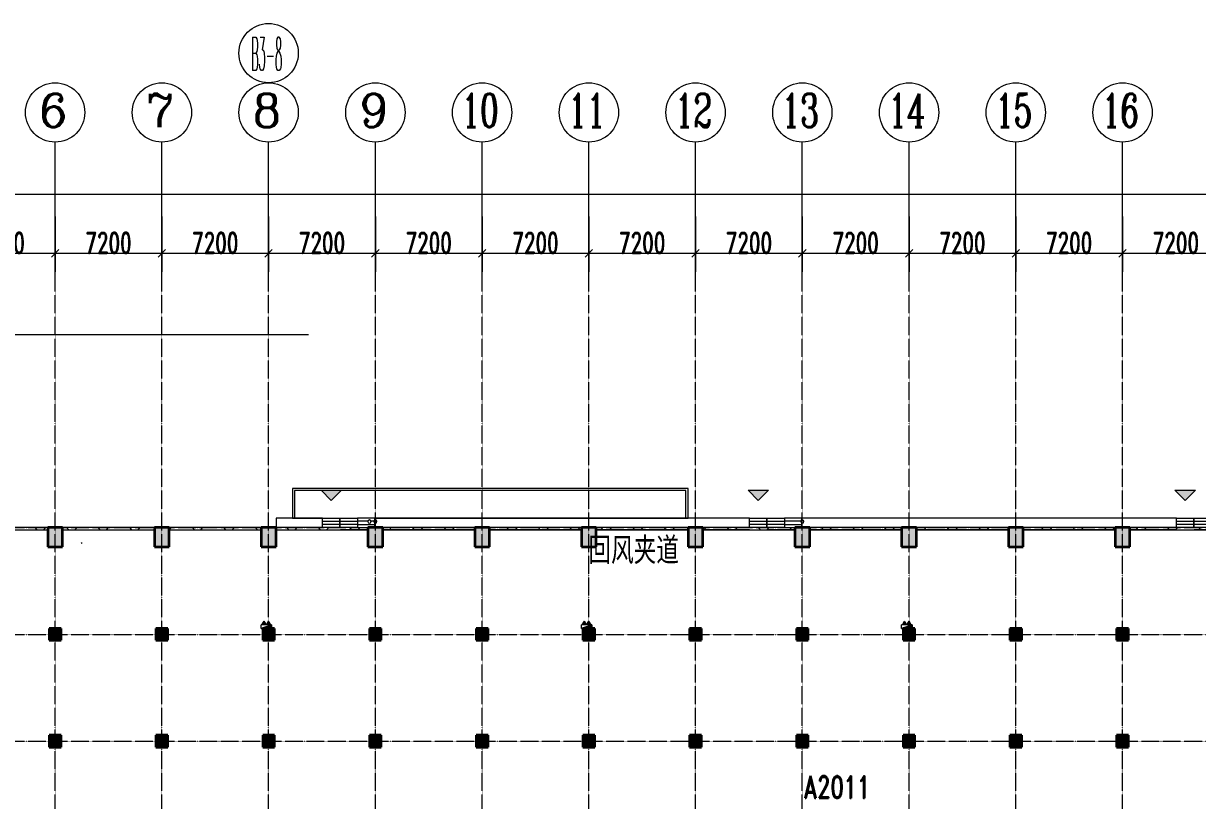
# Model space of a CAD drawing. Header units: millimetres. Extents: x -172041 to 399210, y -31706 to 192400.
# Drawn here: x 33864 to 113058, y 139997 to 192400 of the extents above; entities that cross this region are included whole.
import ezdxf

# ---------------------------------------------------------------- set-up
doc = ezdxf.new("R2010")
doc.units = ezdxf.units.MM
doc.linetypes.add('1_1', pattern=[2, 1, -1])
doc.linetypes.add('轴网线', pattern=[22.04, 18.38, -1.83, 0, -1.83])
doc.layers.get('0').update_dxf_attribs({"color": 8})
doc.layers.get('Defpoints').update_dxf_attribs({"color": 8})
for name, color, linetype, lineweight in [('A-ANNO-DIMS', 8, 'Continuous', 9), ('A-ANNO-NOTE', 8, 'Continuous', 5), ('A-AREA-IDEN', 8, 'Continuous', 9), ('A-DETL-GENF', 8, 'Continuous', 18), ('A-GENM', 8, 'Continuous', 5), ('A-GLAZ', 8, 'Continuous', 5), ('A-WALL', 8, 'Continuous', 5), ('A-WALL-FNSH', 8, 'Continuous', 9), ('A-WALL-PATT', 8, 'Continuous', 9), ('M-EQPM', 8, 'Continuous', 5), ('P-PIPE', 8, 'Continuous', 5), ('Q-CASE', 8, '1_1', 5), ('S-COLS', 8, 'Continuous', 5), ('S-GRID', 8, 'Continuous', 9), ('S-GRID-IDEN', 8, 'Continuous', 9)]:
    doc.layers.add(name, color=color, linetype=linetype, lineweight=lineweight)
doc.styles.add('RomanC', font='romanc__.ttf', dxfattribs={"height": 2250})
doc.styles.add('RomanC_1', font='romanc__.ttf', dxfattribs={"width": 0.65, "height": 2250})
doc.styles.add('RomanC_2', font='romanc__.ttf', dxfattribs={"width": 0.25, "height": 2250})
doc.styles.add('RomanD', font='romand__.ttf', dxfattribs={"width": 0.7, "height": 1500})
doc.styles.add('RomanD_3', font='romand__.ttf', dxfattribs={"width": 0.65, "height": 1400})
doc.styles.add('仿宋_4', font='', dxfattribs={"width": 0.7, "height": 1600})
doc.styles.get('仿宋_4').set_extended_font_data('FangSong')
doc.dimstyles.new('第一_二道尺寸线', dxfattribs={"dimscale": 304.8, "dimtxt": 1405.004626, "dimasz": 1.64042, "dimexe": 4.10105, "dimexo": 0.0625, "dimgap": 0, "dimtad": 1, "dimdec": 0, "dimzin": 0, "dimdsep": 46, "dimtxsty": 'RomanD_3', "dimblk1": 'OBLIQUE', "dimblk2": 'OBLIQUE', "dimsah": 1, "dimcen": 0.09, "dimazin": 0, "dimtfac": 1, "dimtdec": 4, "dimtix": 1, "dimtmove": 0, "dimatfit": 3, "dimfxl": 8.2021, "dimfxlon": 1, "dimtvp": 1, "dimtolj": 1, "dimtzin": 0, "dimlwd": 18, "dimlwe": 18, "dimarcsym": 2})

# ---------------------------------------------------------------- blocks, each defined once
blk = doc.blocks.new('X-AR-F3-00-W-002_HLP2_rvt-1-LAY-2F-1_500-A')
at = {"layer": 'P-PIPE', "color": 96, "true_color": 0x007f00}
for centre, start, end in [((57200, 158811), 0, 180), ((57200, 158811), 180, 0), ((57600, 158811), 0, 180), ((57600, 158811), 180, 0), ((86400, 158811), 0, 180), ((86400, 158811), 180, 0)]:
    blk.add_arc(centre, 110, start, end, dxfattribs=at)
blk = doc.blocks.new('X-ST-F3-02-C-001_HLP2_rvt-1-LAY-2F-1_500-A')
at = {"layer": 'S-COLS', "true_color": 0xc0c0c0}
for points in [[(36500, 157100), (36500, 158400), (35500, 158400), (35500, 157100)], [(42700, 157100), (43700, 157100), (43700, 158400), (42700, 158400), (42700, 157256)], [(49900, 157100), (50900, 157100), (50900, 158400), (49900, 158400), (49900, 158150)], [(58100, 157100), (58100, 158400), (57100, 158400), (57100, 157100)], [(65300, 157100), (65300, 158400), (64300, 158400), (64300, 157100)], [(71500, 157100), (72500, 157100), (72500, 158400), (71500, 158400), (71500, 158150)], [(79700, 157100), (79700, 158400), (78700, 158400), (78700, 157100), (79227, 157100)], [(86900, 157100), (86900, 158400), (85900, 158400), (85900, 157100)], [(94100, 157100), (94100, 158400), (93100, 158400), (93100, 157100)], [(100300, 157100), (101300, 157100), (101300, 158400), (100300, 158400), (100300, 158150)], [(108500, 157100), (108500, 158400), (107500, 158400), (107500, 157100)], [(36400, 150800), (36400, 151600), (35600, 151600), (35600, 150800)], [(43600, 150800), (43600, 151600), (42800, 151600), (42800, 150800)], [(50800, 150800), (50800, 151600), (50000, 151600), (50000, 150800)], [(58000, 150800), (58000, 151600), (57200, 151600), (57200, 150800)], [(65200, 150800), (65200, 151600), (64400, 151600), (64400, 150800)], [(72400, 150800), (72400, 151600), (71600, 151600), (71600, 150800)], [(79600, 150800), (79600, 151600), (78800, 151600), (78800, 150800)], [(86800, 150800), (86800, 151600), (86000, 151600), (86000, 150800)], [(94000, 150800), (94000, 151600), (93200, 151600), (93200, 150800)], [(101200, 150800), (101200, 151600), (100400, 151600), (100400, 150800)], [(108400, 150800), (108400, 151600), (107600, 151600), (107600, 150800)], [(36400, 143600), (36400, 144400), (35600, 144400), (35600, 143600)], [(43600, 143600), (43600, 144400), (42800, 144400), (42800, 143600), (43200, 143600)], [(50800, 143600), (50800, 144400), (50000, 144400), (50000, 143600)], [(58000, 143600), (58000, 144400), (57200, 144400), (57200, 143600)], [(65200, 143600), (65200, 144400), (64400, 144400), (64400, 143600)], [(72400, 143600), (72400, 144400), (71600, 144400), (71600, 143600)], [(79600, 143600), (79600, 144400), (78800, 144400), (78800, 143600)], [(86800, 143600), (86800, 144400), (86000, 144400), (86000, 143600)], [(94000, 143600), (94000, 144400), (93200, 144400), (93200, 143600)], [(101200, 143600), (101200, 144400), (100400, 144400), (100400, 143600)], [(107600, 143600), (108400, 143600), (108400, 144400), (107600, 144400), (107600, 143636)]]:
    blk.add_hatch(color=9, dxfattribs=at).paths.add_polyline_path(points, flags=0)
at = {"layer": 'S-COLS', "color": 7, "lineweight": 35}
for p, q in [((36500, 158400), (35500, 158400)), ((35500, 158400), (35500, 157100)), ((36500, 157100), (36500, 158400)), ((43700, 158400), (42700, 158400)), ((42700, 158400), (42700, 157100)), ((43700, 157100), (43700, 158400)), ((50900, 158400), (49900, 158400)), ((49900, 158400), (49900, 157100)), ((50900, 157100), (50900, 158400)), ((58100, 158400), (57100, 158400)), ((57100, 158400), (57100, 157100)), ((58100, 157100), (58100, 158400)), ((65300, 158400), (64300, 158400)), ((64300, 158400), (64300, 157100)), ((65300, 157100), (65300, 158400)), ((72500, 158400), (71500, 158400)), ((71500, 158400), (71500, 157100)), ((72500, 157100), (72500, 158400)), ((79700, 158400), (78700, 158400)), ((78700, 158400), (78700, 157100)), ((79700, 157100), (79700, 158400)), ((86900, 158400), (85900, 158400)), ((85900, 158400), (85900, 157100)), ((86900, 157100), (86900, 158400)), ((94100, 158400), (93100, 158400)), ((93100, 158400), (93100, 157100)), ((94100, 157100), (94100, 158400)), ((101300, 158400), (100300, 158400)), ((100300, 158400), (100300, 157100)), ((101300, 157100), (101300, 158400)), ((108500, 158400), (107500, 158400)), ((107500, 158400), (107500, 157100)), ((108500, 157100), (108500, 158400)), ((35500, 157100), (36500, 157100)), ((42700, 157100), (43700, 157100)), ((49900, 157100), (50900, 157100)), ((57100, 157100), (58100, 157100)), ((64300, 157100), (65300, 157100)), ((71500, 157100), (72500, 157100)), ((78700, 157100), (79700, 157100)), ((85900, 157100), (86900, 157100)), ((93100, 157100), (94100, 157100)), ((100300, 157100), (101300, 157100)), ((107500, 157100), (108500, 157100)), ((36400, 151600), (35600, 151600)), ((35600, 151600), (35600, 150800)), ((36400, 150800), (36400, 151600)), ((43600, 151600), (42800, 151600)), ((42800, 151600), (42800, 150800)), ((43600, 150800), (43600, 151600)), ((50800, 151600), (50000, 151600)), ((50000, 151600), (50000, 150800)), ((50800, 150800), (50800, 151600)), ((58000, 151600), (57200, 151600)), ((57200, 151600), (57200, 150800)), ((58000, 150800), (58000, 151600)), ((65200, 151600), (64400, 151600)), ((64400, 151600), (64400, 150800)), ((65200, 150800), (65200, 151600)), ((72400, 151600), (71600, 151600)), ((71600, 151600), (71600, 150800)), ((72400, 150800), (72400, 151600)), ((79600, 151600), (78800, 151600)), ((78800, 151600), (78800, 150800)), ((79600, 150800), (79600, 151600)), ((86800, 151600), (86000, 151600)), ((86000, 151600), (86000, 150800)), ((86800, 150800), (86800, 151600)), ((94000, 151600), (93200, 151600)), ((93200, 151600), (93200, 150800)), ((94000, 150800), (94000, 151600)), ((101200, 151600), (100400, 151600)), ((100400, 151600), (100400, 150800)), ((101200, 150800), (101200, 151600)), ((108400, 151600), (107600, 151600)), ((107600, 151600), (107600, 150800)), ((108400, 150800), (108400, 151600)), ((35600, 150800), (36400, 150800)), ((42800, 150800), (43600, 150800)), ((50000, 150800), (50800, 150800)), ((57200, 150800), (58000, 150800)), ((64400, 150800), (65200, 150800)), ((71600, 150800), (72400, 150800)), ((78800, 150800), (79600, 150800)), ((86000, 150800), (86800, 150800)), ((93200, 150800), (94000, 150800)), ((100400, 150800), (101200, 150800)), ((107600, 150800), (108400, 150800)), ((36400, 144400), (35600, 144400)), ((35600, 144400), (35600, 143600)), ((36400, 143600), (36400, 144400)), ((43600, 144400), (42800, 144400)), ((42800, 144400), (42800, 143600)), ((43600, 143600), (43600, 144400)), ((50800, 144400), (50000, 144400)), ((50000, 144400), (50000, 143600)), ((50800, 143600), (50800, 144400)), ((58000, 144400), (57200, 144400)), ((57200, 144400), (57200, 143600)), ((58000, 143600), (58000, 144400)), ((65200, 144400), (64400, 144400)), ((64400, 144400), (64400, 143600)), ((65200, 143600), (65200, 144400)), ((72400, 144400), (71600, 144400)), ((71600, 144400), (71600, 143600)), ((72400, 143600), (72400, 144400)), ((79600, 144400), (78800, 144400)), ((78800, 144400), (78800, 143600)), ((79600, 143600), (79600, 144400)), ((86800, 144400), (86000, 144400)), ((86000, 144400), (86000, 143600)), ((86800, 143600), (86800, 144400)), ((94000, 144400), (93200, 144400)), ((93200, 144400), (93200, 143600)), ((94000, 143600), (94000, 144400)), ((101200, 144400), (100400, 144400)), ((100400, 144400), (100400, 143600)), ((101200, 143600), (101200, 144400)), ((108400, 144400), (107600, 144400)), ((107600, 144400), (107600, 143600)), ((108400, 143600), (108400, 144400)), ((35600, 143600), (36400, 143600)), ((42800, 143600), (43600, 143600)), ((50000, 143600), (50800, 143600)), ((57200, 143600), (58000, 143600)), ((64400, 143600), (65200, 143600)), ((71600, 143600), (72400, 143600)), ((78800, 143600), (79600, 143600)), ((86000, 143600), (86800, 143600)), ((93200, 143600), (94000, 143600)), ((100400, 143600), (101200, 143600)), ((107600, 143600), (108400, 143600))]:
    blk.add_line(p, q, dxfattribs=at)
blk = doc.blocks.new('剖切号 - 剖切号-930156-LAY-2F-1_500-A')
at = {"layer": 'A-DETL-GENF', "color": 91, "lineweight": 5, "true_color": 0x77ff77}
for p, q in [((0, 27666), (0, 1000)), ((1500, 500), (0, 1000)), ((1500, 500), (-1500, -500)), ((-1500, -500), (0, -1000)), ((0, -1000), (0, -27666))]:
    blk.add_line(p, q, dxfattribs=at)
blk = doc.blocks.new('X-AR-F3-00-W-003_HLP2_rvt-1-LAY-2F-1_500-A')
at = {"color": 91, "lineweight": 5, "true_color": 0x77ff77, "rotation": 269.9999999999998}
blk.add_blockref('剖切号 - 剖切号-930156-LAY-2F-1_500-A', (25431, 171400), dxfattribs=at)
blk = doc.blocks.new('混凝土雨棚1 - 混凝土雨棚-300mm-2000 2-4858537-LAY-2F-1_500-A')
at = {"layer": 'Q-CASE'}
for p, q in [((13350, 2000), (-13350, 2000)), ((-13350, 2000), (-13350, 0)), ((13350, 0), (13350, 2000))]:
    blk.add_line(p, q, dxfattribs=at)
at = {"layer": 'Q-CASE', "linetype": 'Continuous'}
for p, q in [((13350, 2000), (-13350, 2000)), ((-13350, 2000), (-13350, 0)), ((-11393, 1850), (-13200, 1850)), ((-13200, 1850), (-13200, 0)), ((13200, 1850), (-10054, 1850)), ((13200, 0), (13200, 1850)), ((13350, 0), (13350, 2000)), ((-13350, 0), (-11310, 0)), ((-7790, 0), (13350, 0))]:
    blk.add_line(p, q, dxfattribs=at)
blk = doc.blocks.new('三列窗 - XC3612-4606069-LAY-2F-1_500-A')
at = {"layer": 'A-GLAZ'}
for p, q in [((-1760, 325), (-1760, 15)), ((-587, 108), (-1760, 108)), ((-587, 325), (-1300, 325)), ((-587, -325), (-587, 325)), ((-587, 325), (587, 325)), ((-587, -325), (-587, 325)), ((-587, 108), (587, 108)), ((587, -325), (587, 325)), ((587, 325), (1760, 325)), ((587, 325), (587, -325)), ((587, 108), (1760, 108)), ((1760, 325), (1760, -325)), ((-1760, -187), (-1760, -325)), ((-1760, -325), (-587, -325)), ((-1693, -108), (-1507, -108)), ((-1293, -108), (-587, -108)), ((587, -108), (-587, -108)), ((587, -325), (-587, -325)), ((1760, -108), (587, -108)), ((1760, -325), (587, -325))]:
    blk.add_line(p, q, dxfattribs=at)
blk = doc.blocks.new('三列窗 - XC3612-V40-LAY-2F-1_500-A')
at = {"layer": 'A-GLAZ'}
for p, q in [((-1760, 325), (-1760, 15)), ((-587, 108), (-1760, 108)), ((-587, 325), (-1300, 325)), ((-587, -325), (-587, 325)), ((-587, 325), (587, 325)), ((-587, -325), (-587, 325)), ((-587, 108), (587, 108)), ((587, -325), (587, 325)), ((587, 325), (1760, 325)), ((587, 325), (587, -325)), ((587, 108), (1760, 108)), ((1760, 325), (1760, -325)), ((-1760, -187), (-1760, -325)), ((-1760, -325), (-587, -325)), ((-1693, -108), (-587, -108)), ((587, -108), (-587, -108)), ((587, -325), (-587, -325)), ((1760, -108), (587, -108)), ((1760, -325), (587, -325))]:
    blk.add_line(p, q, dxfattribs=at)
blk = doc.blocks.new('室内消火栓箱_带灭火器__左右式_ - SG24D65-P-V60-LAY-2F-1_500-A')
at = {"layer": 'A-DETL-GENF', "lineweight": 5}
blk.add_hatch(color=256, dxfattribs=at).paths.add_polyline_path([(-350, 0), (-350, -240), (350, 0), (250, 0)], flags=0)
h = blk.add_hatch(color=256, dxfattribs=at)
h.paths.add_polyline_path([(-195, -280), (-195, -370), (-105, -370), (-105, -280)], flags=0)
h.paths.add_polyline_path([(105, -280), (105, -370), (195, -370), (195, -280)], flags=0)
for p, q in [((-350, -240), (350, 0)), ((-350, -240), (-350, 0)), ((-350, 0), (-350, -240)), ((-350, -240), (350, 0)), ((350, 0), (250, 0)), ((350, 0), (250, 0)), ((-350, -240), (350, -240)), ((-300, -240), (-150, -500)), ((-105, -280), (-195, -280)), ((-195, -280), (-195, -370)), ((-195, -370), (-105, -370)), ((0, -240), (-150, -500)), ((-105, -370), (-105, -280)), ((0, -240), (150, -500)), ((195, -280), (105, -280)), ((105, -280), (105, -370)), ((105, -370), (195, -370)), ((300, -240), (150, -500)), ((195, -370), (195, -280))]:
    blk.add_line(p, q, dxfattribs=at)
at = {"layer": 'M-EQPM'}
blk.add_line((350, 0), (350, -240), dxfattribs=at)
blk = doc.blocks.new('轴网 - 宽度系数 1_0-670626-LAY-2F-1_500-A')
at = {"layer": 'S-GRID-IDEN'}
blk.add_circle((0, 0), 4, dxfattribs=at)
blk = doc.blocks.new('轴网 - 宽度系数 0_65-670068-LAY-2F-1_500-A')
at = {"layer": 'S-GRID-IDEN'}
blk.add_circle((0, 0), 4, dxfattribs=at)
blk = doc.blocks.new('_Oblique')
at = {"color": 0, "linetype": 'ByBlock', "lineweight": -2}
blk.add_line((-0.5, -0.5), (0.5, 0.5), dxfattribs=at)
blk = doc.blocks.new('DIMBLOCK66-LAY-2F-1_500-A')
at = {"layer": 'A-ANNO-DIMS', "color": 0, "lineweight": 18, "transparency": 16777216}
for p, q in [((28800, 179380.95), (28800, 175650)), ((36000, 179380.95), (36000, 175650)), ((28800, 176900), (36000, 176900))]:
    blk.add_line(p, q, dxfattribs=at)
at = {"layer": 'Defpoints', "color": 0, "transparency": 16777216}
for p in [(28800, 179400), (36000, 179400), (36000, 176900)]:
    blk.add_point(p, dxfattribs=at)
at = {"layer": 'A-ANNO-DIMS', "color": 0, "lineweight": 18, "transparency": 16777216, "xscale": 500.0000000000001, "yscale": 500.0000000000001, "zscale": 500.0000000000001, "rotation": 180}
blk.add_blockref('_Oblique', (28800, 176900), dxfattribs=at)
at = {"layer": 'A-ANNO-DIMS', "color": 0, "lineweight": 18, "transparency": 16777216, "xscale": 500.0000000000001, "yscale": 500.0000000000001, "zscale": 500.0000000000001}
blk.add_blockref('_Oblique', (36000, 176900), dxfattribs=at)
at = {"layer": 'A-ANNO-DIMS', "color": 0, "lineweight": 18, "transparency": 16777216, "insert": (32400, 177600), "char_height": 1400, "width": 3890.782, "attachment_point": 5, "style": 'RomanD_3'}
blk.add_mtext('\\A1;7200', dxfattribs=at)
blk = doc.blocks.new('DIMBLOCK67-LAY-2F-1_500-A')
at = {"layer": 'A-ANNO-DIMS', "color": 0, "lineweight": 18, "transparency": 16777216}
for p, q in [((36000, 179380.95), (36000, 175650)), ((43200, 179380.95), (43200, 175650)), ((36000, 176900), (43200, 176900))]:
    blk.add_line(p, q, dxfattribs=at)
at = {"layer": 'Defpoints', "color": 0, "transparency": 16777216}
for p in [(36000, 179400), (43200, 179400), (43200, 176900)]:
    blk.add_point(p, dxfattribs=at)
at = {"layer": 'A-ANNO-DIMS', "color": 0, "lineweight": 18, "transparency": 16777216, "xscale": 500.0000000000001, "yscale": 500.0000000000001, "zscale": 500.0000000000001, "rotation": 180}
blk.add_blockref('_Oblique', (36000, 176900), dxfattribs=at)
at = {"layer": 'A-ANNO-DIMS', "color": 0, "lineweight": 18, "transparency": 16777216, "xscale": 500.0000000000001, "yscale": 500.0000000000001, "zscale": 500.0000000000001}
blk.add_blockref('_Oblique', (43200, 176900), dxfattribs=at)
at = {"layer": 'A-ANNO-DIMS', "color": 0, "lineweight": 18, "transparency": 16777216, "insert": (39600, 177600), "char_height": 1400, "width": 3890.782, "attachment_point": 5, "style": 'RomanD_3'}
blk.add_mtext('\\A1;7200', dxfattribs=at)
blk = doc.blocks.new('DIMBLOCK68-LAY-2F-1_500-A')
at = {"layer": 'A-ANNO-DIMS', "color": 0, "lineweight": 18, "transparency": 16777216}
for p, q in [((43200, 179380.95), (43200, 175650)), ((50400, 179380.95), (50400, 175650)), ((43200, 176900), (50400, 176900))]:
    blk.add_line(p, q, dxfattribs=at)
at = {"layer": 'Defpoints', "color": 0, "transparency": 16777216}
for p in [(43200, 179400), (50400, 179400), (50400, 176900)]:
    blk.add_point(p, dxfattribs=at)
at = {"layer": 'A-ANNO-DIMS', "color": 0, "lineweight": 18, "transparency": 16777216, "xscale": 500.0000000000001, "yscale": 500.0000000000001, "zscale": 500.0000000000001, "rotation": 180}
blk.add_blockref('_Oblique', (43200, 176900), dxfattribs=at)
at = {"layer": 'A-ANNO-DIMS', "color": 0, "lineweight": 18, "transparency": 16777216, "xscale": 500.0000000000001, "yscale": 500.0000000000001, "zscale": 500.0000000000001}
blk.add_blockref('_Oblique', (50400, 176900), dxfattribs=at)
at = {"layer": 'A-ANNO-DIMS', "color": 0, "lineweight": 18, "transparency": 16777216, "insert": (46800, 177600), "char_height": 1400, "width": 3890.782, "attachment_point": 5, "style": 'RomanD_3'}
blk.add_mtext('\\A1;7200', dxfattribs=at)
blk = doc.blocks.new('DIMBLOCK69-LAY-2F-1_500-A')
at = {"layer": 'A-ANNO-DIMS', "color": 0, "lineweight": 18, "transparency": 16777216}
for p, q in [((50400, 179380.95), (50400, 175650)), ((57600, 179380.95), (57600, 175650)), ((50400, 176900), (57600, 176900))]:
    blk.add_line(p, q, dxfattribs=at)
at = {"layer": 'Defpoints', "color": 0, "transparency": 16777216}
for p in [(50400, 179400), (57600, 179400), (57600, 176900)]:
    blk.add_point(p, dxfattribs=at)
at = {"layer": 'A-ANNO-DIMS', "color": 0, "lineweight": 18, "transparency": 16777216, "xscale": 500.0000000000001, "yscale": 500.0000000000001, "zscale": 500.0000000000001, "rotation": 180}
blk.add_blockref('_Oblique', (50400, 176900), dxfattribs=at)
at = {"layer": 'A-ANNO-DIMS', "color": 0, "lineweight": 18, "transparency": 16777216, "xscale": 500.0000000000001, "yscale": 500.0000000000001, "zscale": 500.0000000000001}
blk.add_blockref('_Oblique', (57600, 176900), dxfattribs=at)
at = {"layer": 'A-ANNO-DIMS', "color": 0, "lineweight": 18, "transparency": 16777216, "insert": (54000, 177600), "char_height": 1400, "width": 3890.782, "attachment_point": 5, "style": 'RomanD_3'}
blk.add_mtext('\\A1;7200', dxfattribs=at)
blk = doc.blocks.new('DIMBLOCK70-LAY-2F-1_500-A')
at = {"layer": 'A-ANNO-DIMS', "color": 0, "lineweight": 18, "transparency": 16777216}
for p, q in [((57600, 179380.95), (57600, 175650)), ((64800, 179380.95), (64800, 175650)), ((57600, 176900), (64800, 176900))]:
    blk.add_line(p, q, dxfattribs=at)
at = {"layer": 'Defpoints', "color": 0, "transparency": 16777216}
for p in [(57600, 179400), (64800, 179400), (64800, 176900)]:
    blk.add_point(p, dxfattribs=at)
at = {"layer": 'A-ANNO-DIMS', "color": 0, "lineweight": 18, "transparency": 16777216, "xscale": 500.0000000000001, "yscale": 500.0000000000001, "zscale": 500.0000000000001, "rotation": 180}
blk.add_blockref('_Oblique', (57600, 176900), dxfattribs=at)
at = {"layer": 'A-ANNO-DIMS', "color": 0, "lineweight": 18, "transparency": 16777216, "xscale": 500.0000000000001, "yscale": 500.0000000000001, "zscale": 500.0000000000001}
blk.add_blockref('_Oblique', (64800, 176900), dxfattribs=at)
at = {"layer": 'A-ANNO-DIMS', "color": 0, "lineweight": 18, "transparency": 16777216, "insert": (61200, 177600), "char_height": 1400, "width": 3890.782, "attachment_point": 5, "style": 'RomanD_3'}
blk.add_mtext('\\A1;7200', dxfattribs=at)
blk = doc.blocks.new('DIMBLOCK71-LAY-2F-1_500-A')
at = {"layer": 'A-ANNO-DIMS', "color": 0, "lineweight": 18, "transparency": 16777216}
for p, q in [((64800, 179380.95), (64800, 175650)), ((72000, 179380.95), (72000, 175650)), ((64800, 176900), (72000, 176900))]:
    blk.add_line(p, q, dxfattribs=at)
at = {"layer": 'Defpoints', "color": 0, "transparency": 16777216}
for p in [(64800, 179400), (72000, 179400), (72000, 176900)]:
    blk.add_point(p, dxfattribs=at)
at = {"layer": 'A-ANNO-DIMS', "color": 0, "lineweight": 18, "transparency": 16777216, "xscale": 500.0000000000001, "yscale": 500.0000000000001, "zscale": 500.0000000000001, "rotation": 180}
blk.add_blockref('_Oblique', (64800, 176900), dxfattribs=at)
at = {"layer": 'A-ANNO-DIMS', "color": 0, "lineweight": 18, "transparency": 16777216, "xscale": 500.0000000000001, "yscale": 500.0000000000001, "zscale": 500.0000000000001}
blk.add_blockref('_Oblique', (72000, 176900), dxfattribs=at)
at = {"layer": 'A-ANNO-DIMS', "color": 0, "lineweight": 18, "transparency": 16777216, "insert": (68400, 177600), "char_height": 1400, "width": 3890.782, "attachment_point": 5, "style": 'RomanD_3'}
blk.add_mtext('\\A1;7200', dxfattribs=at)
blk = doc.blocks.new('DIMBLOCK72-LAY-2F-1_500-A')
at = {"layer": 'A-ANNO-DIMS', "color": 0, "lineweight": 18, "transparency": 16777216}
for p, q in [((72000, 179380.95), (72000, 175650)), ((79200, 179380.95), (79200, 175650)), ((72000, 176900), (79200, 176900))]:
    blk.add_line(p, q, dxfattribs=at)
at = {"layer": 'Defpoints', "color": 0, "transparency": 16777216}
for p in [(72000, 179400), (79200, 179400), (79200, 176900)]:
    blk.add_point(p, dxfattribs=at)
at = {"layer": 'A-ANNO-DIMS', "color": 0, "lineweight": 18, "transparency": 16777216, "xscale": 500.0000000000001, "yscale": 500.0000000000001, "zscale": 500.0000000000001, "rotation": 180}
blk.add_blockref('_Oblique', (72000, 176900), dxfattribs=at)
at = {"layer": 'A-ANNO-DIMS', "color": 0, "lineweight": 18, "transparency": 16777216, "xscale": 500.0000000000001, "yscale": 500.0000000000001, "zscale": 500.0000000000001}
blk.add_blockref('_Oblique', (79200, 176900), dxfattribs=at)
at = {"layer": 'A-ANNO-DIMS', "color": 0, "lineweight": 18, "transparency": 16777216, "insert": (75600, 177600), "char_height": 1400, "width": 3890.782, "attachment_point": 5, "style": 'RomanD_3'}
blk.add_mtext('\\A1;7200', dxfattribs=at)
blk = doc.blocks.new('DIMBLOCK73-LAY-2F-1_500-A')
at = {"layer": 'A-ANNO-DIMS', "color": 0, "lineweight": 18, "transparency": 16777216}
for p, q in [((79200, 179380.95), (79200, 175650)), ((86400, 179380.95), (86400, 175650)), ((79200, 176900), (86400, 176900))]:
    blk.add_line(p, q, dxfattribs=at)
at = {"layer": 'Defpoints', "color": 0, "transparency": 16777216}
for p in [(79200, 179400), (86400, 179400), (86400, 176900)]:
    blk.add_point(p, dxfattribs=at)
at = {"layer": 'A-ANNO-DIMS', "color": 0, "lineweight": 18, "transparency": 16777216, "xscale": 500.0000000000001, "yscale": 500.0000000000001, "zscale": 500.0000000000001, "rotation": 180}
blk.add_blockref('_Oblique', (79200, 176900), dxfattribs=at)
at = {"layer": 'A-ANNO-DIMS', "color": 0, "lineweight": 18, "transparency": 16777216, "xscale": 500.0000000000001, "yscale": 500.0000000000001, "zscale": 500.0000000000001}
blk.add_blockref('_Oblique', (86400, 176900), dxfattribs=at)
at = {"layer": 'A-ANNO-DIMS', "color": 0, "lineweight": 18, "transparency": 16777216, "insert": (82800, 177600), "char_height": 1400, "width": 3890.782, "attachment_point": 5, "style": 'RomanD_3'}
blk.add_mtext('\\A1;7200', dxfattribs=at)
blk = doc.blocks.new('DIMBLOCK74-LAY-2F-1_500-A')
at = {"layer": 'A-ANNO-DIMS', "color": 0, "lineweight": 18, "transparency": 16777216}
for p, q in [((86400, 179380.95), (86400, 175650)), ((93600, 179380.95), (93600, 175650)), ((86400, 176900), (93600, 176900))]:
    blk.add_line(p, q, dxfattribs=at)
at = {"layer": 'Defpoints', "color": 0, "transparency": 16777216}
for p in [(86400, 179400), (93600, 179400), (93600, 176900)]:
    blk.add_point(p, dxfattribs=at)
at = {"layer": 'A-ANNO-DIMS', "color": 0, "lineweight": 18, "transparency": 16777216, "xscale": 500.0000000000001, "yscale": 500.0000000000001, "zscale": 500.0000000000001, "rotation": 180}
blk.add_blockref('_Oblique', (86400, 176900), dxfattribs=at)
at = {"layer": 'A-ANNO-DIMS', "color": 0, "lineweight": 18, "transparency": 16777216, "xscale": 500.0000000000001, "yscale": 500.0000000000001, "zscale": 500.0000000000001}
blk.add_blockref('_Oblique', (93600, 176900), dxfattribs=at)
at = {"layer": 'A-ANNO-DIMS', "color": 0, "lineweight": 18, "transparency": 16777216, "insert": (90000, 177600), "char_height": 1400, "width": 3890.782, "attachment_point": 5, "style": 'RomanD_3'}
blk.add_mtext('\\A1;7200', dxfattribs=at)
blk = doc.blocks.new('DIMBLOCK75-LAY-2F-1_500-A')
at = {"layer": 'A-ANNO-DIMS', "color": 0, "lineweight": 18, "transparency": 16777216}
for p, q in [((93600, 179380.95), (93600, 175650)), ((100800, 179380.95), (100800, 175650)), ((93600, 176900), (100800, 176900))]:
    blk.add_line(p, q, dxfattribs=at)
at = {"layer": 'Defpoints', "color": 0, "transparency": 16777216}
for p in [(93600, 179400), (100800, 179400), (100800, 176900)]:
    blk.add_point(p, dxfattribs=at)
at = {"layer": 'A-ANNO-DIMS', "color": 0, "lineweight": 18, "transparency": 16777216, "xscale": 500.0000000000001, "yscale": 500.0000000000001, "zscale": 500.0000000000001, "rotation": 180}
blk.add_blockref('_Oblique', (93600, 176900), dxfattribs=at)
at = {"layer": 'A-ANNO-DIMS', "color": 0, "lineweight": 18, "transparency": 16777216, "xscale": 500.0000000000001, "yscale": 500.0000000000001, "zscale": 500.0000000000001}
blk.add_blockref('_Oblique', (100800, 176900), dxfattribs=at)
at = {"layer": 'A-ANNO-DIMS', "color": 0, "lineweight": 18, "transparency": 16777216, "insert": (97200, 177600), "char_height": 1400, "width": 3890.782, "attachment_point": 5, "style": 'RomanD_3'}
blk.add_mtext('\\A1;7200', dxfattribs=at)
blk = doc.blocks.new('DIMBLOCK76-LAY-2F-1_500-A')
at = {"layer": 'A-ANNO-DIMS', "color": 0, "lineweight": 18, "transparency": 16777216}
for p, q in [((100800, 179380.95), (100800, 175650)), ((108000, 179380.95), (108000, 175650)), ((100800, 176900), (108000, 176900))]:
    blk.add_line(p, q, dxfattribs=at)
at = {"layer": 'Defpoints', "color": 0, "transparency": 16777216}
for p in [(100800, 179400), (108000, 179400), (108000, 176900)]:
    blk.add_point(p, dxfattribs=at)
at = {"layer": 'A-ANNO-DIMS', "color": 0, "lineweight": 18, "transparency": 16777216, "xscale": 500.0000000000001, "yscale": 500.0000000000001, "zscale": 500.0000000000001, "rotation": 180}
blk.add_blockref('_Oblique', (100800, 176900), dxfattribs=at)
at = {"layer": 'A-ANNO-DIMS', "color": 0, "lineweight": 18, "transparency": 16777216, "xscale": 500.0000000000001, "yscale": 500.0000000000001, "zscale": 500.0000000000001}
blk.add_blockref('_Oblique', (108000, 176900), dxfattribs=at)
at = {"layer": 'A-ANNO-DIMS', "color": 0, "lineweight": 18, "transparency": 16777216, "insert": (104400, 177600), "char_height": 1400, "width": 3890.782, "attachment_point": 5, "style": 'RomanD_3'}
blk.add_mtext('\\A1;7200', dxfattribs=at)
blk = doc.blocks.new('DIMBLOCK77-LAY-2F-1_500-A')
at = {"layer": 'A-ANNO-DIMS', "color": 0, "lineweight": 18, "transparency": 16777216}
for p, q in [((108000, 179380.95), (108000, 175650)), ((115200, 179380.95), (115200, 175650)), ((108000, 176900), (115200, 176900))]:
    blk.add_line(p, q, dxfattribs=at)
at = {"layer": 'Defpoints', "color": 0, "transparency": 16777216}
for p in [(108000, 179400), (115200, 179400), (115200, 176900)]:
    blk.add_point(p, dxfattribs=at)
at = {"layer": 'A-ANNO-DIMS', "color": 0, "lineweight": 18, "transparency": 16777216, "xscale": 500.0000000000001, "yscale": 500.0000000000001, "zscale": 500.0000000000001, "rotation": 180}
blk.add_blockref('_Oblique', (108000, 176900), dxfattribs=at)
at = {"layer": 'A-ANNO-DIMS', "color": 0, "lineweight": 18, "transparency": 16777216, "xscale": 500.0000000000001, "yscale": 500.0000000000001, "zscale": 500.0000000000001}
blk.add_blockref('_Oblique', (115200, 176900), dxfattribs=at)
at = {"layer": 'A-ANNO-DIMS', "color": 0, "lineweight": 18, "transparency": 16777216, "insert": (111600, 177600), "char_height": 1400, "width": 3890.782, "attachment_point": 5, "style": 'RomanD_3'}
blk.add_mtext('\\A1;7200', dxfattribs=at)
blk = doc.blocks.new('DIMBLOCK128-LAY-2F-1_500-A')
at = {"layer": 'A-ANNO-DIMS', "color": 0, "lineweight": 18, "transparency": 16777216}
for p, q in [((-300, 178419.05), (-300, 182150)), ((293100, 178419.05), (293100, 182150)), ((-300, 180900), (293100, 180900))]:
    blk.add_line(p, q, dxfattribs=at)
at = {"layer": 'Defpoints', "color": 0, "transparency": 16777216}
for p in [(293100, 180900), (-300, 178400), (293100, 178400)]:
    blk.add_point(p, dxfattribs=at)
at = {"layer": 'A-ANNO-DIMS', "color": 0, "lineweight": 18, "transparency": 16777216, "xscale": 500.0000000000001, "yscale": 500.0000000000001, "zscale": 500.0000000000001, "rotation": 180}
blk.add_blockref('_Oblique', (-300, 180900), dxfattribs=at)
at = {"layer": 'A-ANNO-DIMS', "color": 0, "lineweight": 18, "transparency": 16777216, "xscale": 500.0000000000001, "yscale": 500.0000000000001, "zscale": 500.0000000000001}
blk.add_blockref('_Oblique', (293100, 180900), dxfattribs=at)
at = {"layer": 'A-ANNO-DIMS', "color": 0, "lineweight": 18, "transparency": 16777216, "insert": (146400, 181600), "char_height": 1400, "width": 5836.1731, "attachment_point": 5, "style": 'RomanD_3'}
blk.add_mtext('\\A1;293400', dxfattribs=at)
blk = doc.blocks.new('临时单轴号 - 临时标记-下-5mm-4768052-LAY-2F-1_500-A')
at = {"layer": 'A-ANNO-NOTE', "lineweight": 18}
blk.add_circle((0, 12), 4, dxfattribs=at)

msp = doc.modelspace()

# ---------------------------------------------------------------- hatches: boundary and pattern name
at = {"layer": 'A-ANNO-NOTE'}
for points in [[(54626.7, 160230.7), (55316, 160920), (53937.3, 160920), (54545.8, 160311.5)], [(83426.7, 160230.7), (84116, 160920), (82737.3, 160920), (82840, 160817.3)], [(112226.7, 160230.7), (112916, 160920), (111537.3, 160920), (111640, 160817.3)]]:
    msp.add_hatch(color=256, dxfattribs=at).paths.add_polyline_path(points, flags=0)
at = {"layer": 'A-WALL-PATT', "lineweight": 5}
h = msp.add_hatch(dxfattribs=at)
h.set_pattern_fill('FP_12', color=256, style=0, pattern_type=2)
h.set_pattern_definition([(45, (-5e-09, 2e-10), (-1060.66, 1060.66), []), (135, (-5e-09, 2e-10), (-1060.66, -1060.66), [])])
h.paths.add_polyline_path([(1450, 158250), (6700, 158254), (6700, 158400), (1450, 158400), (1450, 158250.8)], flags=0)
h.paths.add_polyline_path([(78700, 158250), (78700, 158400), (72500, 158400), (72500, 158250)], flags=0)
h.paths.add_polyline_path([(241056.2, 158250), (244175, 158250), (244175, 158400), (238100, 158396.3), (238100, 158250)], flags=0)
h.paths.add_polyline_path([(82432.8, 158250), (85900, 158250), (85900, 158399), (79700, 158400), (79700, 158250)], flags=0)
h.paths.add_polyline_path([(71500, 158250), (71500, 158400), (65300, 158400), (65300, 158250), (68012.5, 158250)], flags=0)
h.paths.add_polyline_path([(86900, 158250), (93100, 158250), (93100, 158400), (86900, 158400), (86900, 158303.3)], flags=0)
h.paths.add_polyline_path([(237100, 158250), (237100, 158400), (230900, 158400), (230900, 158250), (233846.1, 158250)], flags=0)
h.paths.add_polyline_path([(94100, 158250), (100300, 158250), (100300, 158400), (94100, 158400), (94100, 158307.8)], flags=0)
h.paths.add_polyline_path([(7700, 158250), (13900, 158250), (13900, 158400), (7700, 158400), (7700, 158254.6)], flags=0)
h.paths.add_polyline_path([(229900, 158250), (229900, 158399), (223700, 158400), (223700, 158250), (226635.9, 158250)], flags=0)
h.paths.add_polyline_path([(101300, 158250), (107500, 158250), (107500, 158400), (101300, 158400), (101300, 158312.2)], flags=0)
h.paths.add_polyline_path([(108500, 158250), (114700, 158250), (114700, 158399), (108500, 158400), (108500, 158316.6)], flags=0)
h.paths.add_polyline_path([(64300, 158250), (64300, 158400), (58100, 158400), (58100, 158250), (60802.3, 158250)], flags=0)
h.paths.add_polyline_path([(222700, 158250), (222700, 158400), (216500, 158400), (216500, 158250)], flags=0)
h.paths.add_polyline_path([(215500, 158250), (215500, 158400), (209300, 158400), (209300, 158250), (212215.6, 158250)], flags=0)
h.paths.add_polyline_path([(14900, 158250), (21100, 158250), (21100, 158400), (14900, 158400), (14900, 158259.1)], flags=0)
h.paths.add_polyline_path([(115700, 158250), (121900, 158250), (121900, 158400), (115700, 158400), (115700, 158321)], flags=0)
h.paths.add_polyline_path([(122900, 158250), (129100, 158250), (129100, 158400), (122900, 158400), (122900, 158325.5)], flags=0)
h.paths.add_polyline_path([(130100, 158250), (136300, 158250), (136300, 158400), (130100, 158400), (130100, 158329.9)], flags=0)
h.paths.add_polyline_path([(57100, 158250), (57100, 158399), (50900, 158400), (50900, 158250), (55394.7, 158250)], flags=0)
h.paths.add_polyline_path([(22100, 158250), (28300, 158250), (28300, 158400), (22100, 158400), (22100, 158263.5)], flags=0)
h.paths.add_polyline_path([(208300, 158250), (208300, 158400), (202100, 158400), (202100, 158250)], flags=0)
h.paths.add_polyline_path([(201100, 158250), (201100, 158399), (194900, 158400), (194900, 158250), (198060.4, 158250)], flags=0)
h.paths.add_polyline_path([(29300, 158250), (35500, 158250), (35500, 158400), (29300, 158400), (29300, 158267.9)], flags=0)
h.paths.add_polyline_path([(36500, 158250), (42700, 158250), (42700, 158400), (36500, 158400), (36500, 158272.3)], flags=0)
h.paths.add_polyline_path([(193900, 158250), (193900, 158400), (187700, 158400), (187700, 158250)], flags=0)
h.paths.add_polyline_path([(186700, 158250), (186700, 158400), (180500, 158400), (180500, 158250), (183375, 158250)], flags=0)
h.paths.add_polyline_path([(137300, 158250), (143500, 158250), (143500, 158399), (137300, 158400), (137300, 158334.3)], flags=0)
h.paths.add_polyline_path([(179500, 158250), (179500, 158400), (173300, 158400), (173300, 158250), (176164.8, 158250)], flags=0)
h.paths.add_polyline_path([(144500, 158250), (150700, 158250), (150700, 158400), (144500, 158400), (144500, 158338.7)], flags=0)
h.paths.add_polyline_path([(151700, 158250), (157900, 158250), (157900, 158400), (151700, 158400), (151700, 158343.2)], flags=0)
h.paths.add_polyline_path([(170769.3, 158250), (172300, 158250), (172300, 158399), (166100, 158400), (166100, 158250), (168954.7, 158250)], flags=0)
h.paths.add_polyline_path([(158900, 158250), (165100, 158250), (165100, 158400), (158900, 158400), (158900, 158347.6)], flags=0)
h.paths.add_polyline_path([(49900, 158250), (49900, 158400), (43700, 158400), (43700, 158250)], flags=0)
h = msp.add_hatch(dxfattribs=at)
h.set_pattern_fill('FP_11', color=256, style=0, pattern_type=2)
h.set_pattern_definition([(135, (-5e-09, 2e-10), (-1060.66, -1060.66), [])])
h.paths.add_polyline_path([(37775, 155700), (37825, 155700), (37825, 158150), (37775, 158150), (37775, 157100)], flags=0)

# ---------------------------------------------------------------- linework, layer by layer
at = {"layer": 'A-ANNO-NOTE', "lineweight": 18}
for p, q in [((53937.3, 160920), (55316, 160920)), ((54626.7, 160230.7), (53937.3, 160920)), ((55316, 160920), (54626.7, 160230.7)), ((82737.3, 160920), (84116, 160920)), ((83426.7, 160230.7), (82737.3, 160920)), ((84116, 160920), (83426.7, 160230.7)), ((111537.3, 160920), (112916, 160920)), ((112226.7, 160230.7), (111537.3, 160920)), ((112916, 160920), (112226.7, 160230.7))]:
    msp.add_line(p, q, dxfattribs=at)
at = {"layer": 'A-WALL', "lineweight": 9}
for p, q in [((35500, 158400), (29300, 158400)), ((42700, 158400), (36500, 158400)), ((49900, 158400), (43700, 158400)), ((54040, 158400), (50900, 158400)), ((64300, 158400), (58100, 158400)), ((71500, 158400), (65300, 158400)), ((78700, 158400), (72500, 158400)), ((82840, 158400), (79700, 158400)), ((93100, 158400), (86900, 158400)), ((100300, 158400), (94100, 158400)), ((107500, 158400), (101300, 158400)), ((111640, 158400), (108500, 158400)), ((29300, 158250), (35500, 158250)), ((36500, 158250), (42700, 158250)), ((43700, 158250), (49900, 158250)), ((50900, 158250), (57100, 158250)), ((58100, 158250), (64300, 158250)), ((65300, 158250), (71500, 158250)), ((72500, 158250), (78700, 158250)), ((79700, 158250), (85900, 158250)), ((86900, 158250), (93100, 158250)), ((94100, 158250), (100300, 158250)), ((101300, 158250), (107500, 158250)), ((108500, 158250), (114700, 158250))]:
    msp.add_line(p, q, dxfattribs=at)
at = {"layer": 'A-WALL'}
for p, q in [((57100, 158250), (55240, 158250)), ((64300, 158250), (58100, 158250)), ((71500, 158250), (65300, 158250)), ((78700, 158250), (72500, 158250)), ((82840, 158250), (79700, 158250)), ((85900, 158250), (84040, 158250)), ((93100, 158250), (86900, 158250)), ((100300, 158250), (94100, 158250)), ((107500, 158250), (101300, 158250)), ((111640, 158250), (108500, 158250)), ((114700, 158250), (112840, 158250))]:
    msp.add_line(p, q, dxfattribs=at)
at = {"layer": 'A-WALL-FNSH', "lineweight": 5}
for p, q in [((54040, 159050), (50900, 159050)), ((50900, 159050), (50900, 158400)), ((50900, 158400), (50900, 158400)), ((82840, 159050), (57560, 159050)), ((111640, 159050), (86360, 159050))]:
    msp.add_line(p, q, dxfattribs=at)
at = {"layer": 'S-GRID'}
for p, q in [((36000, 174400), (36000, 184400)), ((43200, 174400), (43200, 184400)), ((50400, 174400), (50400, 184400)), ((57600, 174400), (57600, 184400)), ((64800, 174400), (64800, 184400)), ((72000, 174400), (72000, 184400)), ((79200, 174400), (79200, 184400)), ((86400, 174400), (86400, 184400)), ((93600, 174400), (93600, 184400)), ((100800, 174400), (100800, 184400)), ((108000, 174400), (108000, 184400))]:
    msp.add_line(p, q, dxfattribs=at)
at = {"layer": 'S-GRID', "linetype": '轴网线'}
for p, q in [((36000, -17706.2), (36000, 174400)), ((43200, -17706.2), (43200, 174400)), ((50400, -17706.2), (50400, 174400)), ((57600, -17706.2), (57600, 174400)), ((64800, -17706.2), (64800, 174400)), ((72000, -17706.2), (72000, 174400)), ((79200, -17706.2), (79200, 174400)), ((86400, -17706.2), (86400, 174400)), ((93600, -17706.2), (93600, 174400)), ((100800, -17706.2), (100800, 174400)), ((108000, -17706.2), (108000, 174400)), ((-16000, 158400), (308800, 158400)), ((-16000, 151200), (308800, 151200)), ((-16000, 144000), (308800, 144000))]:
    msp.add_line(p, q, dxfattribs=at)

# ---------------------------------------------------------------- block references
at = {"lineweight": 5}
for name in ['X-AR-F3-00-W-003_HLP2_rvt-1-LAY-2F-1_500-A', 'X-ST-F3-02-C-001_HLP2_rvt-1-LAY-2F-1_500-A', 'X-AR-F3-00-W-002_HLP2_rvt-1-LAY-2F-1_500-A']:
    msp.add_blockref(name, (0, 0), dxfattribs=at)
at = {"layer": 'A-ANNO-NOTE', "lineweight": 18, "xscale": 500, "yscale": 500, "zscale": 500}
msp.add_blockref('临时单轴号 - 临时标记-下-5mm-4768052-LAY-2F-1_500-A', (50400, 184400), dxfattribs=at)
at = {"layer": 'A-GENM'}
msp.add_blockref('混凝土雨棚1 - 混凝土雨棚-300mm-2000 2-4858537-LAY-2F-1_500-A', (65350, 159050), dxfattribs=at)
at = {"layer": 'A-GLAZ', "rotation": 180}
for name, p in [('三列窗 - XC3612-4606069-LAY-2F-1_500-A', (55800, 158725)), ('三列窗 - XC3612-V40-LAY-2F-1_500-A', (84600, 158725)), ('三列窗 - XC3612-V40-LAY-2F-1_500-A', (113400, 158725))]:
    msp.add_blockref(name, p, dxfattribs=at)
at = {"layer": 'M-EQPM', "rotation": 180}
for p in [(50250, 151600), (71850, 151600), (93450, 151600)]:
    msp.add_blockref('室内消火栓箱_带灭火器__左右式_ - SG24D65-P-V60-LAY-2F-1_500-A', p, dxfattribs=at)
at = {"layer": 'S-GRID-IDEN', "xscale": 499.9999999999995, "yscale": 499.9999999999995, "zscale": 499.9999999999995}
for name, p in [('轴网 - 宽度系数 1_0-670626-LAY-2F-1_500-A', (36000, 186400)), ('轴网 - 宽度系数 1_0-670626-LAY-2F-1_500-A', (43200, 186400)), ('轴网 - 宽度系数 1_0-670626-LAY-2F-1_500-A', (50400, 186400)), ('轴网 - 宽度系数 1_0-670626-LAY-2F-1_500-A', (57600, 186400)), ('轴网 - 宽度系数 0_65-670068-LAY-2F-1_500-A', (64800, 186400)), ('轴网 - 宽度系数 0_65-670068-LAY-2F-1_500-A', (72000, 186400)), ('轴网 - 宽度系数 0_65-670068-LAY-2F-1_500-A', (79200, 186400)), ('轴网 - 宽度系数 0_65-670068-LAY-2F-1_500-A', (86400, 186400)), ('轴网 - 宽度系数 0_65-670068-LAY-2F-1_500-A', (93600, 186400)), ('轴网 - 宽度系数 0_65-670068-LAY-2F-1_500-A', (100800, 186400)), ('轴网 - 宽度系数 0_65-670068-LAY-2F-1_500-A', (108000, 186400))]:
    msp.add_blockref(name, p, dxfattribs=at)

# ---------------------------------------------------------------- texts
at = {"layer": 'A-ANNO-NOTE', "lineweight": 9, "insert": (49213.3, 191475), "char_height": 2250, "width": 2825.948, "attachment_point": 1, "style": 'RomanC_2'}
msp.add_mtext('B3-8', dxfattribs=at)
at = {"layer": 'A-AREA-IDEN', "attachment_point": 1}
for s, insert, char_height, width, style in [('回风夹道', (71966.9, 157716.9), 1600, 8081.01, '仿宋_4'), ('A2011', (86495.5, 141654.1), 1500, 6032.698, 'RomanD')]:
    msp.add_mtext(s, dxfattribs=dict(at, insert=insert, char_height=char_height, width=width, style=style))
at = {"layer": 'S-GRID-IDEN', "char_height": 2250, "attachment_point": 1}
for s, insert, width, style in [('\\fRomanC|b0|i0|c134|p2|;6', (34916.6, 187664.7), 2565.4, 'RomanC'), ('\\fRomanC|b0|i0|c134|p2|;7', (42116.6, 187664.7), 2565.4, 'RomanC'), ('\\fRomanC|b0|i0|c134|p2|;8', (49316.6, 187664.7), 2565.4, 'RomanC'), ('\\fRomanC|b0|i0|c134|p2|;9', (56516.6, 187664.7), 2565.4, 'RomanC'), ('10', (63405.5, 187664.7), 3335.02, 'RomanC_1'), ('11', (70605.5, 187664.7), 3335.02, 'RomanC_1'), ('12', (77805.5, 187664.7), 3335.02, 'RomanC_1'), ('13', (85005.5, 187664.7), 3335.02, 'RomanC_1'), ('14', (92205.5, 187664.7), 3335.02, 'RomanC_1'), ('15', (99405.5, 187664.7), 3335.02, 'RomanC_1'), ('16', (106605.5, 187664.7), 3335.02, 'RomanC_1')]:
    msp.add_mtext(s, dxfattribs=dict(at, insert=insert, width=width, style=style))

# ---------------------------------------------------------------- dimensions: what is measured, and where the dimension line sits
at = {"layer": 'A-ANNO-DIMS', "lineweight": 18}
for base, p1, p2, override, picture, middle in [((293100, 180900), (-300, 178400), (293100, 178400), {"dimpost": '<>', "dimfxl": 293400}, 'DIMBLOCK128-LAY-2F-1_500-A', (146400, 181600)), ((36000, 176900), (28800, 179400), (36000, 179400), {"dimpost": '<>', "dimfxl": 7200}, 'DIMBLOCK66-LAY-2F-1_500-A', (32400, 177600)), ((43200, 176900), (36000, 179400), (43200, 179400), {"dimpost": '<>', "dimfxl": 7200}, 'DIMBLOCK67-LAY-2F-1_500-A', (39600, 177600)), ((50400, 176900), (43200, 179400), (50400, 179400), {"dimpost": '<>', "dimfxl": 7200}, 'DIMBLOCK68-LAY-2F-1_500-A', (46800, 177600)), ((57600, 176900), (50400, 179400), (57600, 179400), {"dimpost": '<>', "dimfxl": 7200}, 'DIMBLOCK69-LAY-2F-1_500-A', (54000, 177600)), ((64800, 176900), (57600, 179400), (64800, 179400), {"dimpost": '<>', "dimfxl": 7200}, 'DIMBLOCK70-LAY-2F-1_500-A', (61200, 177600)), ((72000, 176900), (64800, 179400), (72000, 179400), {"dimpost": '<>', "dimfxl": 7200}, 'DIMBLOCK71-LAY-2F-1_500-A', (68400, 177600)), ((79200, 176900), (72000, 179400), (79200, 179400), {"dimpost": '<>', "dimfxl": 7200}, 'DIMBLOCK72-LAY-2F-1_500-A', (75600, 177600)), ((86400, 176900), (79200, 179400), (86400, 179400), {"dimpost": '<>', "dimfxl": 7200}, 'DIMBLOCK73-LAY-2F-1_500-A', (82800, 177600)), ((93600, 176900), (86400, 179400), (93600, 179400), {"dimpost": '<>', "dimfxl": 7200}, 'DIMBLOCK74-LAY-2F-1_500-A', (90000, 177600)), ((100800, 176900), (93600, 179400), (100800, 179400), {"dimpost": '<>', "dimfxl": 7200}, 'DIMBLOCK75-LAY-2F-1_500-A', (97200, 177600)), ((108000, 176900), (100800, 179400), (108000, 179400), {"dimpost": '<>', "dimfxl": 7200}, 'DIMBLOCK76-LAY-2F-1_500-A', (104400, 177600)), ((115200, 176900), (108000, 179400), (115200, 179400), {"dimpost": '<>', "dimfxl": 7200}, 'DIMBLOCK77-LAY-2F-1_500-A', (111600, 177600))]:
    dim = msp.add_linear_dim(base=base, p1=p1, p2=p2, dimstyle='第一_二道尺寸线', override=override, dxfattribs=at)
    dim.commit()
    dim.dimension.update_dxf_attribs({"geometry": picture, "text_midpoint": middle})

doc.saveas('drawing.dxf')
